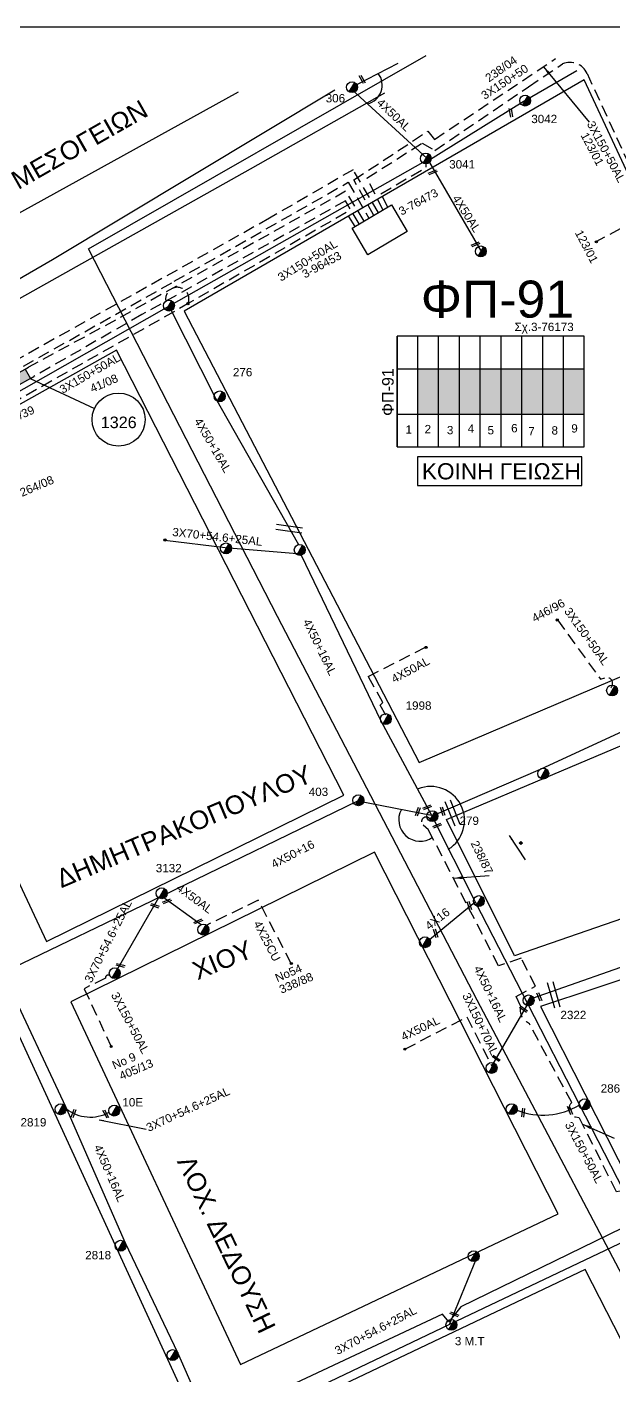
# Model space of a CAD drawing. Header units: millimetres. Extents: x 839 to 3144, y 747 to 1790.
# Drawn here: x 1108.3 to 1235.1, y 1485.8 to 1777.4 of the extents above; entities that cross this region are included whole.
import ezdxf
from ezdxf.enums import TextEntityAlignment as Align

# ---------------------------------------------------------------- set-up
doc = ezdxf.new("R2010")
doc.units = ezdxf.units.MM
doc.linetypes.add('DASHED', pattern=[19.05, 12.7, -6.35])
for name, color, linetype in [('Link Box 4 Διευθύνσεων', 7, 'Continuous'), ('Ασφαλειοκιβώτια Χ.Τ 9 αναχωρήσεων', 7, 'Continuous'), ('Γέφυρες Εναερίου Δικτύου', 7, 'DASHED'), ('Γυμνά εναέρια ΧΤ (3Φ)   4x16AL', 7, 'Continuous'), ('Γυμνά εναέρια ΧΤ (3Φ)   4x50AL', 7, 'Continuous'), ('Γυμνά εναέρια ΧΤ και ΦΟΠ (3Φ)   4x50+16AL', 7, 'Continuous'), ('Επιγραφές - Σχήματα', 7, 'Continuous'), ('Καλώδια ΧΤ   3x150+50AL', 7, 'DASHED'), ('Καλώδια ΧΤ   3x150+70AL', 7, 'DASHED'), ('Καλώδια ΧΤ   3x150AL+50CU', 7, 'DASHED'), ('Καλώδια ΧΤ   4x25CU', 7, 'DASHED'), ('Καλώδια ΧΤ   4x50AL', 7, 'DASHED'), ('Μηχανική τομή', 7, 'Continuous'), ('Στύλος ΦΜ', 7, 'Continuous'), ('Στύλος ΦΜ @ 1', 7, 'Continuous'), ('Συνδέσεις', 7, 'Continuous'), ('Συνεστραμμένα ΧΤ   3x70+54.6+25AL', 7, 'SYN_LINE'), ('Τομή', 7, 'Continuous'), ('Υπόβαθρο ΔΕΗ', 7, 'Continuous')]:
    doc.layers.add(name, color=color, linetype=linetype)
doc.styles.get("Standard").update_dxf_attribs({"font": 'ARIAL.TTF'})
doc.linetypes.add('SYN_LINE', pattern='A,0.5,-0.0001,["/\\/\\/\\/",Standard,S=0.1,R=0,X=0,Y=-0.05],-0.25', length=0.7501)
doc.dimstyles.new('ISO-25', dxfattribs={"dimtxt": 2.5, "dimasz": 2.5, "dimexe": 1.25, "dimexo": 0.625, "dimtad": 1, "dimtxsty": 'Standard', "dimcen": 2.5, "dimadec": 0, "dimazin": 0, "dimtfac": 1, "dimtmove": 0, "dimatfit": 3, "dimfxl": 1, "dimarcsym": 0})

# ---------------------------------------------------------------- blocks, each defined once
blk = doc.blocks.new('ΑΣΦΑΛΕΙΟΚΙΒΩΤΙΟ ΥΠΟΣΤΑΘΜΟΥ 9 ΑΝΑΧΩΡΗΣΕΩΝ')
at = {"layer": 'Ασφαλειοκιβώτια Χ.Τ 9 αναχωρήσεων', "ltscale": 40}
for p, q in [((-23.8, 40.36), (24.02, 40.36)), ((-9.72, 40.36), (-9.72, -40.64)), ((9.94, 40.36), (9.94, -40.64)), ((-23.8, 31.36), (24.02, 31.36)), ((-23.8, 22.36), (24.02, 22.36)), ((-23.8, 13.36), (24.02, 13.36)), ((-23.8, 4.36), (24.02, 4.36)), ((-23.8, -4.64), (24.02, -4.64)), ((-23.8, -13.64), (24.02, -13.64)), ((-23.8, -22.64), (24.02, -22.64)), ((-23.8, -31.64), (24.02, -31.64))]:
    blk.add_line(p, q, dxfattribs=at)
at = {"layer": 'Ασφαλειοκιβώτια Χ.Τ 9 αναχωρήσεων'}
blk.add_lwpolyline([(-23.8, -40.64), (24.02, -40.64), (24.02, 40.36), (-23.8, 40.36)], close=True, dxfattribs=at)
for s, p in [('1', (-18.19, 36.66)), ('2', (-17.99, 28.44)), ('3', (-18.43, 18.79)), ('4', (-17.74, 9.77)), ('5', (-18.47, 1.19)), ('6', (-17.59, -8.98)), ('7', (-18.93, -16.39)), ('8', (-18.55, -26.45)), ('9', (-17.69, -35))]:
    blk.add_text(s, height=3.6, rotation=270, dxfattribs=at).set_placement(p)
at = {"layer": 'Ασφαλειοκιβώτια Χ.Τ 9 αναχωρήσεων', "ltscale": 40}
for tag, height, p in [('ΟΝΟΜΑ', 5, (-0.16, 44.31)), ('ΚΕΙΜΕΝΟ 1', 2, (17.06, 35.59)), ('ΚΕΙΜΕΝΟ 2', 2, (17.06, 26.88)), ('ΚΕΙΜΕΝΟ 3', 2, (17.06, 17.69)), ('ΚΕΙΜΕΝΟ 4', 2, (17.06, 8.71)), ('ΚΕΙΜΕΝΟ 5', 2, (17.06, -0.13)), ('ΚΕΙΜΕΝΟ 6', 2, (17.06, -9.05)), ('ΚΕΙΜΕΝΟ 7', 2, (17.06, -18.13)), ('ΚΕΙΜΕΝΟ 8', 2, (17.06, -26.85)), ('ΚΕΙΜΕΝΟ 9', 2, (17.06, -35.99)), ('ΣΧ', 2, (-0.1, -42.64))]:
    blk.add_attdef(tag, text='', height=height, dxfattribs=at).set_placement(p, align=Align.MIDDLE_CENTER)
blk = doc.blocks.new('ΥΠΑΡΧΩΝ ΤΣΙΜΕΝΤΕΝΙΟΣ ΣΤΥΛΟΣ')
at = {"layer": 'Στύλος ΦΜ'}
blk.add_hatch(color=7, dxfattribs=at).paths.add_polyline_path([(-1.29, -2.28, 0.574793), (2.62, 0, 0.268822), (1.3, 2.27)])
at = {"layer": 'Στύλος ΦΜ', "color": 7}
blk.add_line((-1.29, -2.28), (1.3, 2.27), dxfattribs=at)
blk.add_circle((0, 0), 2.62, dxfattribs=at)
at = {"layer": 'Στύλος ΦΜ', "flags": 4}
for tag, p in [('ΤΥΠΟΣ', (-4.91, 3.03)), ('ΑΡΙΘΜΟΣ', (-4.68, 8.05))]:
    blk.add_attdef(tag, p, '', height=4, dxfattribs=at)
blk = doc.blocks.new('ΤΟΜΗ')
at = {"layer": 'Τομή', "ltscale": 40}
for p, q in [((-5.68, 0), (5.68, 0)), ((5.68, -2.33), (-5.68, -2.33))]:
    blk.add_line(p, q, dxfattribs=at)
blk = doc.blocks.new('LINK BOX 4 ΑΝΑΧΩΡΗΣΕΩΝ')
at = {"layer": 'Link Box 4 Διευθύνσεων', "ltscale": 40}
blk.add_hatch(color=256, dxfattribs=at).paths.add_polyline_path([(-3.54, 0), (-3.54, -4.67), (3.54, -4.67), (3.54, 0)])
for p, q in [((-3.54, 0), (-5.33, 0)), ((5.33, 0), (3.54, 0)), ((-3.54, -4.67), (-5.33, -4.67)), ((5.33, -4.67), (3.54, -4.67))]:
    blk.add_line(p, q, dxfattribs=at)
blk.add_lwpolyline([(-3.54, -4.67), (-3.54, 0), (3.54, 0), (3.54, -4.67)], close=True, dxfattribs=at)
blk = doc.blocks.new('_ΣΥΝΔΕΣΗ')
at = {"layer": 'Συνδέσεις', "linetype": 'SYN_LINE', "ltscale": 40}
blk.add_hatch(color=256, dxfattribs=at).paths.add_polyline_path([(0.5, -0.01, 1), (-0.5, -0.01, 1)])
at = {"layer": 'Συνδέσεις'}
blk.add_circle((0, -0.01), 0.5, dxfattribs=at)
blk = doc.blocks.new('ΜΗΧΑΝΙΚΗ ΤΟΜΗ')
at = {"layer": 'Μηχανική τομή', "ltscale": 40}
for p, q in [((-1.89, 0.78), (1.89, 0.78)), ((1.89, 0), (-1.89, 0))]:
    blk.add_line(p, q, dxfattribs=at)
blk = doc.blocks.new('A$C3F94617C')
at = {"layer": 'Μηχανική τομή', "xscale": 0.5, "yscale": 0.5, "zscale": 0.5}
blk.add_blockref('ΜΗΧΑΝΙΚΗ ΤΟΜΗ', (0.95, 0), dxfattribs=at)
blk = doc.blocks.new('TSONTA XT1')
at = {"ltscale": 40}
h = blk.add_hatch(color=256, dxfattribs=at)
h.dxf.hatch_style = 1
h.paths.add_polyline_path([(595.96, 2487.66), (597.07, 2488.77), (595.96, 2489.87), (594.85, 2488.77)])
blk.add_lwpolyline([(594.85, 2488.77), (595.96, 2489.87), (597.07, 2488.77), (595.96, 2487.66)], close=True, dxfattribs=at)

msp = doc.modelspace()

# ---------------------------------------------------------------- hatches: boundary and pattern name
at = {"layer": 'Ασφαλειοκιβώτια Χ.Τ 9 αναχωρήσεων', "ltscale": 0.2}
for color, points in [(173, [(1192.85, 1703.48), (1192.85, 1693.65), (1197.35, 1693.65), (1197.35, 1703.48)]), (1, [(1197.35, 1703.48), (1197.35, 1693.65), (1201.85, 1693.65), (1201.85, 1703.48)]), (30, [(1201.85, 1703.48), (1201.85, 1693.65), (1206.35, 1693.65), (1206.35, 1703.48)]), (5, [(1206.35, 1703.48), (1206.35, 1693.65), (1210.85, 1693.65), (1210.85, 1703.48)]), (133, [(1210.85, 1703.48), (1210.85, 1693.65), (1215.35, 1693.65), (1215.35, 1703.48)]), (85, [(1215.35, 1703.48), (1215.35, 1693.65), (1219.85, 1693.65), (1219.85, 1703.48)]), (6, [(1219.85, 1703.48), (1219.85, 1693.65), (1224.35, 1693.65), (1224.35, 1703.48)]), (27, [(1224.35, 1703.48), (1224.35, 1693.65), (1228.85, 1693.65), (1228.85, 1703.48)])]:
    msp.add_hatch(color=color, dxfattribs=at).paths.add_polyline_path(points)

# ---------------------------------------------------------------- linework, layer by layer
at = {"layer": 'Γέφυρες Εναερίου Δικτύου', "color": 85, "linetype": 'Continuous', "lineweight": 30, "ltscale": 0.2}
msp.add_lwpolyline([(1240.38, 747.83), (1256.99, 855.52), (1256.74, 911.68), (1241.63, 956.13), (1240.93, 1098.03), (1254.34, 1113.25), (1209.24, 1207.12), (1279, 1229.07), (1364.43, 1258.51), (1320.1, 1346.57), (1279.82, 1424.1), (1247.52, 1487.49), (1205.71, 1566.9), (1162.53, 1649.92), (1121.62, 1729.43), (1194.67, 1771.2)], dxfattribs=at)
at = {"layer": 'Γέφυρες Εναερίου Δικτύου', "color": 173, "linetype": 'Continuous', "ltscale": 0.2}
msp.add_lwpolyline([(1179.64, 1764.94), (1188.61, 1769.54)], dxfattribs=at)
at = {"layer": 'Γέφυρες Εναερίου Δικτύου', "color": 30, "linetype": 'Continuous', "ltscale": 0.2}
msp.add_lwpolyline([(1208.83, 1552.65), (1216.65, 1566.06)], dxfattribs=at)
at = {"layer": 'Γέφυρες Εναερίου Δικτύου', "color": 1, "linetype": 'Continuous', "ltscale": 0.2}
msp.add_lwpolyline([(1199.7, 1496.73), (1205.57, 1511.04)], dxfattribs=at)
at = {"layer": 'Γέφυρες Εναερίου Δικτύου', "color": 30, "linetype": 'SYN_LINE', "ltscale": 15}
msp.add_arc((1219.88, 1557.47), 15.43, 248.751, 300.6468, dxfattribs=at)
at = {"layer": 'Γυμνά εναέρια ΧΤ (3Φ)   4x16AL', "color": 30, "linetype": 'Continuous', "ltscale": 0.2}
msp.add_lwpolyline([(1195.39, 1580), (1205.28, 1588.2)], dxfattribs=at)
at = {"layer": 'Γυμνά εναέρια ΧΤ (3Φ)   4x50AL', "color": 173, "ltscale": 0.2}
msp.add_lwpolyline([(1178.62, 1763.82), (1194.88, 1748.93), (1206.69, 1728.6)], dxfattribs=at)
at = {"layer": 'Γυμνά εναέρια ΧΤ και ΦΟΠ (3Φ)   4x50+16AL', "color": 6, "ltscale": 0.2}
for points in [[(1139.36, 1716.34), (1149.14, 1697.1), (1167.05, 1665.43)], [(1217.64, 1567.36), (1243.54, 1576.39), (1274.78, 1586.85), (1318.42, 1601.58), (1353.05, 1613.21), (1381.64, 1622.74)]]:
    msp.add_lwpolyline(points, dxfattribs=at)
at = {"layer": 'Γυμνά εναέρια ΧΤ και ΦΟΠ (3Φ)   4x50+16AL', "color": 85, "ltscale": 0.2}
msp.add_lwpolyline([(1196.34, 1606.9), (1219.35, 1616.86), (1245.74, 1629.07), (1286.78, 1646.24), (1328.76, 1663.61), (1355.58, 1674.46)], dxfattribs=at)
at = {"layer": 'Γυμνά εναέρια ΧΤ και ΦΟΠ (3Φ)   4x50+16AL', "color": 30, "ltscale": 0.2}
msp.add_lwpolyline([(1167.62, 1663.14), (1184.83, 1627.3), (1195.79, 1606.94), (1205.28, 1588.2), (1216.65, 1566.06), (1227.69, 1544.59), (1241.42, 1517.73)], dxfattribs=at)
at = {"layer": 'Γυμνά εναέρια ΧΤ και ΦΟΠ (3Φ)   4x50+16AL', "color": 27, "ltscale": 0.2}
msp.add_lwpolyline([(1103.31, 1572.99), (1137.43, 1589.38), (1179.85, 1610.02), (1195.79, 1606.94)], dxfattribs=at)
at = {"layer": 'Γυμνά εναέρια ΧΤ και ΦΟΠ (3Φ)   4x50+16AL', "color": 2, "linetype": 'Continuous', "ltscale": 0.2}
msp.add_lwpolyline([(1103.79, 1571.44), (1116.64, 1543.89), (1129.6, 1514.39), (1140.89, 1490.67), (1148.51, 1473.3)], dxfattribs=at)
at = {"layer": 'Επιγραφές - Σχήματα', "ltscale": 0.2}
msp.add_line((1109.06, 1701.35), (1122.95, 1694.88), dxfattribs=at)
at = {"layer": 'Επιγραφές - Σχήματα'}
msp.add_lwpolyline([(875.79, 1777.39), (2904.25, 1777.39), (2904.25, 763.69), (875.79, 763.69)], close=True, dxfattribs=at)
at = {"layer": 'Επιγραφές - Σχήματα', "ltscale": 0.2}
msp.add_lwpolyline([(1178.62, 1733.86), (1187.16, 1738.89), (1190.55, 1733.12), (1182.01, 1728.1)], close=True, dxfattribs=at)
at = {"layer": 'Επιγραφές - Σχήματα', "color": 190}
msp.add_lwpolyline([(1192.78, 1678.21), (1228.29, 1678.21), (1228.29, 1684.39), (1192.78, 1684.39)], close=True, dxfattribs=at)
at = {"layer": 'Επιγραφές - Σχήματα', "ltscale": 0.2}
msp.add_circle((1128.16, 1692.46), 5.74, dxfattribs=at)
for centre, radius, start, end in [((1180.93, 1764.82), 4.21, 284.3993, 36.7464), ((1195.63, 1605.81), 7.32, 301.4014, 111.6273), ((1193.36, 1605.92), 4.64, 151.4429, 305.2065)]:
    msp.add_arc(centre, radius, start, end, dxfattribs=at)
at = {"layer": 'Καλώδια ΧΤ   3x150+50AL', "color": 27, "ltscale": 0.2}
msp.add_lwpolyline([(1183.34, 1736.64), (1179.02, 1744.29), (1194.99, 1754.86), (1196.46, 1753.06), (1222.63, 1770.54)], dxfattribs=at)
at = {"layer": 'Καλώδια ΧΤ   3x150+50AL', "color": 1, "ltscale": 0.2}
msp.add_lwpolyline([(1185.32, 1737.81), (1181.83, 1744.72), (1193.76, 1752.24), (1196.52, 1750.69), (1216.77, 1764.45), (1224.15, 1769.39, -0.410949), (1229.44, 1767.33), (1243.3, 1737.29), (1231.35, 1730.89)], format="xyb", dxfattribs=at)
at = {"layer": 'Καλώδια ΧΤ   3x150+50AL', "color": 173, "linetype": 'Continuous', "ltscale": 0.2}
msp.add_lwpolyline([(1194.67, 1748.22), (1215.62, 1761.28), (1227.21, 1767.95)], dxfattribs=at)
at = {"layer": 'Καλώδια ΧΤ   3x150+50AL', "color": 133, "ltscale": 0.2}
msp.add_lwpolyline([(1184.33, 1737.22), (1178.85, 1746.52), (1160.75, 1736), (1101.17, 1702.58), (1058.88, 1679.3), (1070.19, 1656.46), (1072.39, 1657.46), (1081.62, 1638.56), (1097.04, 1646.86)], dxfattribs=at)
at = {"layer": 'Καλώδια ΧΤ   3x150+50AL', "color": 6, "linetype": 'Continuous', "ltscale": 0.2}
msp.add_lwpolyline([(1065.95, 1676.43), (1098.82, 1694.13), (1139.04, 1717.03), (1194.48, 1748.42)], dxfattribs=at)
at = {"layer": 'Καλώδια ΧΤ   3x150+50AL', "color": 173, "ltscale": 0.2}
msp.add_lwpolyline([(1186.35, 1738.41), (1184.86, 1741.31), (1194.67, 1747.03), (1194.67, 1748.22)], dxfattribs=at)
at = {"layer": 'Καλώδια ΧΤ   3x150+50AL', "color": 30, "ltscale": 0.2}
msp.add_lwpolyline([(1085.36, 1629.85), (1082.24, 1637.45), (1080.07, 1637.3), (1071.3, 1656.94), (1071.3, 1656.94), (1065.86, 1667.56), (1065.86, 1667.56), (1060.33, 1679.18), (1090.96, 1694.65), (1140.2, 1722.39), (1177.81, 1743.8), (1182.27, 1736.01)], dxfattribs=at)
at = {"layer": 'Καλώδια ΧΤ   3x150+50AL', "color": 5, "ltscale": 0.2}
msp.add_lwpolyline([(1181.27, 1735.42), (1177.24, 1741.85), (1127.45, 1713.95), (1108.69, 1703.82)], dxfattribs=at)
at = {"layer": 'Καλώδια ΧΤ   3x150+50AL', "color": 85, "ltscale": 0.2}
msp.add_lwpolyline([(1180.2, 1734.8), (1177.2, 1739.77), (1133.18, 1715.17), (1109.84, 1701.79)], dxfattribs=at)
at = {"layer": 'Καλώδια ΧΤ   3x150+50AL', "color": 6, "ltscale": 0.2}
msp.add_lwpolyline([(1179.29, 1734.26), (1177.33, 1737.25), (1143.54, 1717.76), (1101.86, 1694.12), (1101.05, 1693.1, -0.403869), (1097.76, 1692.67), (1068.68, 1676.89), (1073.59, 1663.97), (1071.05, 1661.6), (1071.11, 1660.2)], format="xyb", dxfattribs=at)
at = {"layer": 'Καλώδια ΧΤ   3x150+50AL', "color": 85, "ltscale": 0.2}
msp.add_lwpolyline([(1223.04, 1649.14), (1232.35, 1636.35), (1233.27, 1636.64, -0.795891), (1234.56, 1634.47, 0.718161)], format="xyb", dxfattribs=at)
at = {"layer": 'Καλώδια ΧΤ   3x150+50AL', "color": 27, "ltscale": 0.2}
msp.add_lwpolyline([(1246.02, 1519.12), (1244.14, 1526.5), (1235.81, 1525.47), (1227.77, 1541.47), (1226.97, 1541.61, -0.633621), (1226.13, 1544.74), (1216.97, 1561.79), (1216.36, 1562.2, -0.31821), (1215.08, 1565.67), (1214.14, 1567.7), (1218.26, 1569.91), (1215.18, 1575.97), (1210.31, 1574.31), (1195.15, 1603.72), (1193.98, 1604.77, -1.08763), (1195.44, 1606.14)], format="xyb", dxfattribs=at)
at = {"layer": 'Καλώδια ΧΤ   3x150+50AL', "color": 6, "ltscale": 0.2}
msp.add_arc((1140.84, 1718.56), 2.52, 336.0683, 190.4677, dxfattribs=at)
at = {"layer": 'Καλώδια ΧΤ   3x150AL+50CU', "color": 27, "ltscale": 0.2}
msp.add_lwpolyline([(1126.29, 1572.17, 0.70308), (1125.31, 1571.67), (1120.69, 1569.39), (1126.48, 1557)], format="xyb", dxfattribs=at)
at = {"layer": 'Καλώδια ΧΤ   4x25CU', "color": 27, "ltscale": 0.2}
msp.add_lwpolyline([(1165.5, 1574.83), (1158.34, 1588.52), (1147.09, 1583.06)], dxfattribs=at)
at = {"layer": 'Καλώδια ΧΤ   4x50AL', "color": 30, "ltscale": 0.2}
for points in [[(1185.96, 1628.54), (1184.72, 1630.68), (1185.29, 1631.28), (1182.1, 1636.91), (1194.53, 1643.24)], [(1190.06, 1556.32), (1203.47, 1563.28), (1208.83, 1552.65)]]:
    msp.add_lwpolyline(points, dxfattribs=at)
at = {"layer": 'Καλώδια ΧΤ   4x50AL', "color": 27, "linetype": 'Continuous', "ltscale": 0.2}
msp.add_lwpolyline([(1145.98, 1583.23), (1137.43, 1589.38)], dxfattribs=at)
at = {"layer": 'Συνεστραμμένα ΧΤ   3x70+54.6+25AL', "color": 30, "ltscale": 15}
msp.add_lwpolyline([(1138.18, 1666.42), (1151.17, 1664.79)], dxfattribs=at)
at = {"layer": 'Συνεστραμμένα ΧΤ   3x70+54.6+25AL', "color": 30, "ltscale": 20}
msp.add_lwpolyline([(1151.17, 1664.79), (1166.78, 1663.48)], dxfattribs=at)
at = {"layer": 'Συνεστραμμένα ΧΤ   3x70+54.6+25AL', "color": 27, "ltscale": 10}
msp.add_lwpolyline([(1136.79, 1589.07), (1127.53, 1573.03)], dxfattribs=at)
at = {"layer": 'Συνεστραμμένα ΧΤ   3x70+54.6+25AL', "color": 2, "ltscale": 20}
msp.add_lwpolyline([(1240.63, 1516.81), (1237.01, 1517.62), (1202.18, 1500.56), (1199.57, 1497.34), (1198.2, 1498.99), (1149.79, 1476.26), (1149.48, 1472.72)], dxfattribs=at)
at = {"layer": 'Συνεστραμμένα ΧΤ   3x70+54.6+25AL', "color": 1, "ltscale": 20}
msp.add_lwpolyline([(1240.67, 1516.26), (1199.7, 1496.73), (1149.48, 1472.72)], dxfattribs=at)
at = {"layer": 'Συνεστραμμένα ΧΤ   3x70+54.6+25AL', "color": 2, "linetype": 'SYN_LINE', "ltscale": 8}
msp.add_arc((1122.04, 1550.05), 8.44, 231.484, 298.8229, dxfattribs=at)
at = {"layer": 'Υπόβαθρο ΔΕΗ'}
for points in [[(1193.12, 1618.32), (1280.14, 1655.39), (1252.76, 1714.72), (1228.78, 1765.96), (1142.36, 1715.92), (1182.54, 1638.7)], [(1176.88, 1611.27), (1127.69, 1707.51), (1068.25, 1674.15), (1112.54, 1579.59)], [(1307.4, 1608.85), (1213.76, 1576.5), (1199.08, 1605.98), (1273.62, 1637.54)], [(1183.5, 1598.89), (1117.82, 1566.58), (1154.53, 1488.1), (1223.18, 1520.69)], [(1238.58, 1527.74), (1278.75, 1536.88), (1266.34, 1581.13), (1219.34, 1565.56)], [(1105.87, 1560.86), (1141.94, 1482.21), (1090.45, 1457.72), (1052.74, 1535.12)], [(1229.71, 1326.3), (1307.21, 1356.63), (1264.81, 1438.79), (1229.01, 1508.68), (1160.41, 1476.01), (1211.22, 1366.23)]]:
    msp.add_lwpolyline(points, close=True, dxfattribs=at)
for points in [[(890.56, 1683.98), (909.38, 1635.58), (1002.44, 1678.75), (1060.3, 1711.63), (1154.08, 1763.33)], [(1185.68, 1763.07), (1156.63, 1746.64), (1102.48, 1716.26), (1065.67, 1695.57)]]:
    msp.add_lwpolyline(points, dxfattribs=at)
msp.add_lwpolyline([(1065.67, 1695.57, -0.850899), (1064.03, 1698.86), (1095.28, 1716.33), (1113.87, 1727.1), (1174.9, 1763.82)], format="xyb", dxfattribs=at)

# ---------------------------------------------------------------- block references
at = {"layer": 'Link Box 4 Διευθύνσεων', "xscale": 0.500000000000208, "yscale": 0.500000000000208, "zscale": 0.500000000000208, "rotation": 209.5624501430807}
msp.add_blockref('LINK BOX 4 ΑΝΑΧΩΡΗΣΕΩΝ', (1107.53, 1700.48), dxfattribs=at)
at = {"layer": 'Ασφαλειοκιβώτια Χ.Τ 9 αναχωρήσεων', "xscale": 0.5, "yscale": 0.5, "zscale": 0.5, "rotation": 90}
msp.add_blockref('ΑΣΦΑΛΕΙΟΚΙΒΩΤΙΟ ΥΠΟΣΤΑΘΜΟΥ 9 ΑΝΑΧΩΡΗΣΕΩΝ', (1208.53, 1698.51), dxfattribs=at).add_auto_attribs({'ΟΝΟΜΑ': 'ΦΠ-91'})
at = {"layer": 'Επιγραφές - Σχήματα', "ltscale": 0.2}
for p, rotation in [((1212.63, 1759.73), 279.2501725426005), ((1196.86, 1746.51), 202.7048486407144), ((1206.12, 1730.94), 202.7048486407144), ((1192.69, 1606.72), 69.81982432614072), ((1195.69, 1609.18), 202.7048486407144), ((1198.69, 1606.9), 108.4666253574727), ((1197.85, 1605.17), 202.7048486407144), ((1136.96, 1587.2), 160.2088056496291), ((1139.41, 1588.85), 202.7048486407144), ((1204.49, 1586.5), 108.4666253574728), ((1146.19, 1584.47), 202.7048486407144), ((1197.19, 1580.5), 108.4666253574728), ((1129.56, 1574.37), 164.9719417096102), ((1219.68, 1566.83), 112.2021421271191), ((1216.6, 1564.59), 145.8582391448171), ((1210.68, 1553.96), 145.8582391448171), ((1118.25, 1541.45), 69.01484733392458), ((1126, 1541.54), 117.9019058334461), ((1215.71, 1541.61), 83.91263788224809), ((1226.27, 1542.27), 112.202142127119), ((1199.78, 1499.12), 339.1252061538451)]:
    msp.add_blockref('A$C3F94617C', p, dxfattribs=dict(at, rotation=rotation))
at = {"layer": 'Μηχανική τομή', "xscale": 0.4999999999999226, "yscale": 0.4999999999999226, "zscale": 0.4999999999999226, "rotation": 299.2432573970256}
msp.add_blockref('ΜΗΧΑΝΙΚΗ ΤΟΜΗ', (1180.65, 1765.97), dxfattribs=at)
at = {"layer": 'Στύλος ΦΜ @ 1', "ltscale": 40}
ref = msp.add_blockref('ΥΠΑΡΧΩΝ ΤΣΙΜΕΝΤΕΝΙΟΣ ΣΤΥΛΟΣ', (1178.62, 1764.36), dxfattribs=dict(at, xscale=0.4499999999998181, yscale=0.4499999999998181, zscale=0.4499999999998181))
ref.add_attrib('ΤΥΠΟΣ', '306', (1172.93, 1761.08), dxfattribs={"layer": 'Στύλος ΦΜ', "height": 1.8, "flags": 4})
ref = msp.add_blockref('ΥΠΑΡΧΩΝ ΤΣΙΜΕΝΤΕΝΙΟΣ ΣΤΥΛΟΣ', (1216.05, 1761.47), dxfattribs=dict(at, xscale=0.4499999999998181, yscale=0.4499999999998181, zscale=0.4499999999998181))
ref.add_attrib('ΤΥΠΟΣ', '3042', (1217.38, 1756.59), dxfattribs={"layer": 'Στύλος ΦΜ', "height": 1.8, "flags": 4})
ref = msp.add_blockref('ΥΠΑΡΧΩΝ ΤΣΙΜΕΝΤΕΝΙΟΣ ΣΤΥΛΟΣ', (1194.59, 1748.94), dxfattribs=dict(at, xscale=0.4499999999998181, yscale=0.4499999999998181, zscale=0.4499999999998181))
ref.add_attrib('ΤΥΠΟΣ', '3041', (1199.63, 1746.78), dxfattribs={"layer": 'Στύλος ΦΜ', "height": 1.8, "flags": 4})
at = {"layer": 'Στύλος ΦΜ @ 1', "ltscale": 40, "xscale": 0.4499999999998181, "yscale": 0.4499999999998181, "zscale": 0.4499999999998181}
for p in [(1206.48, 1728.84), (1139.03, 1717.13), (1151.38, 1664.61), (1167.32, 1664.28), (1234.85, 1633.88), (1219.97, 1615.9), (1206.05, 1588.33), (1146.47, 1582.16), (1194.4, 1579.42), (1127.32, 1572.74), (1208.8, 1552.24), (1213.14, 1543.34), (1204.92, 1511.53), (1139.84, 1490.15)]:
    msp.add_blockref('ΥΠΑΡΧΩΝ ΤΣΙΜΕΝΤΕΝΙΟΣ ΣΤΥΛΟΣ', p, dxfattribs=at)
at = {"layer": 'Στύλος ΦΜ @ 1', "ltscale": 40}
ref = msp.add_blockref('ΥΠΑΡΧΩΝ ΤΣΙΜΕΝΤΕΝΙΟΣ ΣΤΥΛΟΣ', (1150.01, 1697.49), dxfattribs=dict(at, xscale=0.4499999999998181, yscale=0.4499999999998181, zscale=0.4499999999998181))
ref.add_attrib('ΤΥΠΟΣ', '276', (1152.87, 1701.83), dxfattribs={"layer": 'Στύλος ΦΜ', "height": 1.8, "flags": 4})
ref = msp.add_blockref('ΥΠΑΡΧΩΝ ΤΣΙΜΕΝΤΕΝΙΟΣ ΣΤΥΛΟΣ', (1185.93, 1627.71), dxfattribs=dict(at, xscale=0.4499999999998181, yscale=0.4499999999998181, zscale=0.4499999999998181))
ref.add_attrib('ΤΥΠΟΣ', '1998', (1190.21, 1629.72), dxfattribs={"layer": 'Στύλος ΦΜ', "height": 1.8, "flags": 4})
ref = msp.add_blockref('ΥΠΑΡΧΩΝ ΤΣΙΜΕΝΤΕΝΙΟΣ ΣΤΥΛΟΣ', (1179.99, 1610.13), dxfattribs=dict(at, xscale=0.4499999999998181, yscale=0.4499999999998181, zscale=0.4499999999998181))
ref.add_attrib('ΤΥΠΟΣ', '403', (1169.27, 1611.07), dxfattribs={"layer": 'Στύλος ΦΜ', "height": 1.8, "flags": 4})
ref = msp.add_blockref('ΥΠΑΡΧΩΝ ΤΣΙΜΕΝΤΕΝΙΟΣ ΣΤΥΛΟΣ', (1195.99, 1606.7), dxfattribs=dict(at, xscale=0.4499999999998181, yscale=0.4499999999998181, zscale=0.4499999999998181))
ref.add_attrib('ΤΥΠΟΣ', '279', (1201.86, 1604.81), dxfattribs={"layer": 'Στύλος ΦΜ', "height": 1.8, "flags": 4})
ref = msp.add_blockref('ΥΠΑΡΧΩΝ ΤΣΙΜΕΝΤΕΝΙΟΣ ΣΤΥΛΟΣ', (1137.47, 1590.03), dxfattribs=dict(at, xscale=0.4499999999998181, yscale=0.4499999999998181, zscale=0.4499999999998181))
ref.add_attrib('ΤΥΠΟΣ', '3132', (1136.2, 1594.56), dxfattribs={"layer": 'Στύλος ΦΜ', "height": 1.8, "flags": 4})
ref = msp.add_blockref('ΥΠΑΡΧΩΝ ΤΣΙΜΕΝΤΕΝΙΟΣ ΣΤΥΛΟΣ', (1216.8, 1566.86), dxfattribs=dict(at, xscale=0.4499999999998181, yscale=0.4499999999998181, zscale=0.4499999999998181))
ref.add_attrib('ΤΥΠΟΣ', '2322', (1223.69, 1562.81), dxfattribs={"layer": 'Στύλος ΦΜ', "height": 1.8, "flags": 4})
ref = msp.add_blockref('ΥΠΑΡΧΩΝ ΤΣΙΜΕΝΤΕΝΙΟΣ ΣΤΥΛΟΣ', (1228.91, 1544.38), dxfattribs=dict(at, xscale=0.4499999999998181, yscale=0.4499999999998181, zscale=0.4499999999998181))
ref.add_attrib('ΤΥΠΟΣ', '2862', (1232.39, 1546.91), dxfattribs={"layer": 'Στύλος ΦΜ', "height": 1.8, "flags": 4})
ref = msp.add_blockref('ΥΠΑΡΧΩΝ ΤΣΙΜΕΝΤΕΝΙΟΣ ΣΤΥΛΟΣ', (1127.22, 1543.03), dxfattribs=dict(at, xscale=0.4499999999998181, yscale=0.4499999999998181, zscale=0.4499999999998181))
ref.add_attrib('ΤΥΠΟΣ', '10Ε', (1128.97, 1543.92), dxfattribs={"layer": 'Στύλος ΦΜ', "height": 1.8, "flags": 4})
ref = msp.add_blockref('ΥΠΑΡΧΩΝ ΤΣΙΜΕΝΤΕΝΙΟΣ ΣΤΥΛΟΣ', (1115.61, 1543.3), dxfattribs=dict(at, xscale=0.4499999999998181, yscale=0.4499999999998181, zscale=0.4499999999998181))
ref.add_attrib('ΤΥΠΟΣ', '2819', (1106.95, 1539.59), dxfattribs={"layer": 'Στύλος ΦΜ', "height": 1.8, "flags": 4})
ref = msp.add_blockref('ΥΠΑΡΧΩΝ ΤΣΙΜΕΝΤΕΝΙΟΣ ΣΤΥΛΟΣ', (1128.58, 1513.8), dxfattribs=dict(at, xscale=0.4499999999998181, yscale=0.4499999999998181, zscale=0.4499999999998181))
ref.add_attrib('ΤΥΠΟΣ', '2818', (1120.94, 1510.86), dxfattribs={"layer": 'Στύλος ΦΜ', "height": 1.8, "flags": 4})
ref = msp.add_blockref('ΥΠΑΡΧΩΝ ΤΣΙΜΕΝΤΕΝΙΟΣ ΣΤΥΛΟΣ', (1200.11, 1496.68), dxfattribs=dict(at, xscale=0.4499999999998181, yscale=0.4499999999998181, zscale=0.4499999999998181))
ref.add_attrib('ΤΥΠΟΣ', '3 M.T', (1200.86, 1492.27), dxfattribs={"layer": 'Στύλος ΦΜ', "height": 1.8, "flags": 4})
at = {"layer": 'Συνδέσεις'}
for name, p, xscale, yscale, zscale in [('_ΣΥΝΔΕΣΗ', (1231.45, 1730.92), 0.4500000000000455, 0.4500000000000455, 0.4500000000000455), ('_ΣΥΝΔΕΣΗ', (1143.15, 1717.54), 0.4500000000000455, 0.4500000000000455, 0.4500000000000455), ('_ΣΥΝΔΕΣΗ', (1138.18, 1666.43), 0.4500000000000455, 0.4500000000000455, 0.4500000000000455), ('_ΣΥΝΔΕΣΗ', (1223, 1649.14), 0.4500000000000455, 0.4500000000000455, 0.4500000000000455), ('_ΣΥΝΔΕΣΗ', (1194.62, 1643.21), 0.4500000000000455, 0.4500000000000455, 0.4500000000000455), ('TSONTA XT1', (1031.87, 835.54), 0.3075184835441075, 0.3075184835441075, 0.3075184835441075), ('_ΣΥΝΔΕΣΗ', (1165.5, 1574.83), 0.4500000000000455, 0.4500000000000455, 0.4500000000000455), ('_ΣΥΝΔΕΣΗ', (1126.54, 1556.88), 0.4500000000000455, 0.4500000000000455, 0.4500000000000455), ('_ΣΥΝΔΕΣΗ', (1190.06, 1556.32), 0.4500000000000455, 0.4500000000000455, 0.4500000000000455)]:
    msp.add_blockref(name, p, dxfattribs=dict(at, xscale=xscale, yscale=yscale, zscale=zscale))
at = {"layer": 'Τομή'}
for p, xscale, yscale, zscale, rotation in [((1165.12, 1669.44), 0.5000000000000325, 0.5000000000000325, 0.5000000000000325, 351.6149737387709), ((1200.89, 1607.58), 0.5000000000001801, 0.5000000000001801, 0.5000000000001801, 292.2680457740703), ((1222.8, 1568.22), 0.5000000000000948, 0.5000000000000948, 0.5000000000000948, 285.9598103171445)]:
    msp.add_blockref('ΤΟΜΗ', p, dxfattribs=dict(at, xscale=xscale, yscale=yscale, zscale=zscale, rotation=rotation))

# ---------------------------------------------------------------- texts
at = {"layer": 'Γυμνά εναέρια ΧΤ (3Φ)   4x16AL', "ltscale": 0.2, "insert": (1194.22, 1583.4), "char_height": 1.8, "width": 9.756, "attachment_point": 1, "rotation": 37.9425}
msp.add_mtext('4Χ16', dxfattribs=at)
at = {"layer": 'Γυμνά εναέρια ΧΤ (3Φ)   4x50AL', "linetype": 'SYN_LINE', "ltscale": 20}
for rotation, p in [(316.4244, (1187.68, 1758.37)), (302.5988, (1203.4, 1737.02))]:
    msp.add_text('4X50AL', height=1.8, rotation=rotation, dxfattribs=at).set_placement(p, align=Align.MIDDLE)
at = {"layer": 'Γυμνά εναέρια ΧΤ και ΦΟΠ (3Φ)   4x50+16AL', "linetype": 'SYN_LINE', "ltscale": 20}
for s, rotation, p in [('4X50+16AL', 300.2153, (1148.53, 1686.91)), ('4X50+16AL', 296.0968, (1171.66, 1643.25)), ('4X50+16', 27.3755, (1165.81, 1598.49)), ('4X50+16AL', 295.6623, (1208.56, 1568.26)), ('4X50+16AL', 293.5523, (1126.23, 1529.47))]:
    msp.add_text(s, height=1.8, rotation=rotation, dxfattribs=at).set_placement(p, align=Align.MIDDLE)
at = {"layer": 'Επιγραφές - Σχήματα', "ltscale": 0.2, "attachment_point": 1}
for s, insert, char_height, width, rotation in [('238/04', (1207.19, 1766.85), 1.8, 9.756, 34.8463), ('ΜΕΣΟΓΕΙΩΝ', (1104.47, 1745.57), 4, 19.6719, 29.7197), ('123/01', (1229.58, 1754.81), 1.8, 9.756, 297.7207), ('3-76473', (1188.48, 1738.14), 1.8, 9.756, 28.458), ('123/01', (1228.35, 1733.73), 1.8, 9.756, 297.7207), ('3-96453', (1167.57, 1724.56), 1.8, 9.756, 28.458), ('41/08', (1121.75, 1699.92), 1.8, 9.756, 23.2456), ('30/39', (1103.68, 1693.07), 1.8, 9.756, 23.2456), ('264/08', (1106.58, 1677.4), 1.8, 9.756, 23.2456), ('446/96', (1217.24, 1650.14), 1.8, 9.756, 28.458), ('ΔΗΜΗΤΡΑΚΟΠΟΥΛΟΥ', (1114.21, 1594.78), 4, 63.0899, 22.9743), ('238/87', (1205.85, 1601.63), 1.8, 9.756, 295.8423), ('ΧΙΟΥ', (1143.67, 1574.89), 4, 19.6719, 22.5981), ('Νο54', (1161.76, 1572.42), 1.8, 9.756, 23.2456), ('338/88', (1162.66, 1569.93), 1.8, 9.756, 23.2456), ('Νο 9', (1126.53, 1553.56), 1.8, 9.756, 23.2456), ('405/13', (1128.05, 1551.24), 1.8, 9.756, 23.2456), ('ΛΟΧ. ΔΕΔΟΥΣΗ', (1144.31, 1533.76), 4, 74.3887, 295.5499)]:
    msp.add_mtext(s, dxfattribs=dict(at, insert=insert, char_height=char_height, width=width, rotation=rotation))
for s, insert, char_height, width in [('ΦΠ-91', (1193.49, 1722.53), 8, 39.9345), ('Σχ.3-76173', (1213.75, 1713.42), 1.8, 21.6489), ('1326', (1124.29, 1693.12), 2.5, 6.4619)]:
    msp.add_mtext(s, dxfattribs=dict(at, insert=insert, char_height=char_height, width=width))
at = {"layer": 'Επιγραφές - Σχήματα', "color": 190, "insert": (1193.73, 1683.04), "char_height": 3.5, "width": 35.1311, "attachment_point": 1}
msp.add_mtext('KOINH ΓΕΙΩΣΗ', dxfattribs=at)
at = {"layer": 'Καλώδια ΧΤ   3x150+50AL', "linetype": 'SYN_LINE', "ltscale": 20}
for s, rotation, p in [('3X150+50', 33.383, (1211.63, 1765.52)), ('3X150+50AL', 298.1642, (1233.58, 1750.41)), ('3X150+50AL', 31.8663, (1169, 1726.91)), ('3X150+50AL', 30.0096, (1121.93, 1702.46)), ('3X150+50AL', 305.7326, (1229.39, 1645.6)), ('3X150+50AL', 297.8486, (1130.67, 1561.99)), ('3X150+50AL', 297.9198, (1228.8, 1533.97))]:
    msp.add_text(s, height=1.8, rotation=rotation, dxfattribs=at).set_placement(p, align=Align.MIDDLE)
at = {"layer": 'Καλώδια ΧΤ   3x150+70AL', "ltscale": 0.2, "insert": (1204.03, 1568.72), "char_height": 1.8, "width": 9.756, "attachment_point": 1, "rotation": 295.8423}
msp.add_mtext('3Χ150+70AL', dxfattribs=at)
at = {"layer": 'Καλώδια ΧΤ   4x25CU', "linetype": 'SYN_LINE', "ltscale": 20}
msp.add_text('4X25CU', height=1.8, rotation=297.5476, dxfattribs=at).set_placement((1160.27, 1579.7), align=Align.MIDDLE)
at = {"layer": 'Καλώδια ΧΤ   4x50AL', "linetype": 'SYN_LINE', "ltscale": 20}
for rotation, p in [(28.3408, (1191.26, 1638.35)), (323.5783, (1144.59, 1588.91)), (25.6344, (1193.39, 1560.8))]:
    msp.add_text('4X50AL', height=1.8, rotation=rotation, dxfattribs=at).set_placement(p, align=Align.MIDDLE)
at = {"layer": 'Συνεστραμμένα ΧΤ   3x70+54.6+25AL', "linetype": 'SYN_LINE', "ltscale": 20}
for rotation, p in [(353.6658, (1149.51, 1667.13)), (63.2632, (1125.88, 1579.65)), (24.7397, (1143.16, 1543.31)), (27.779, (1183.72, 1495.49))]:
    msp.add_text('3X70+54.6+25AL', height=1.8, rotation=rotation, dxfattribs=at).set_placement(p, align=Align.MIDDLE)

# ---------------------------------------------------------------- leaders
at = {"layer": 'Επιγραφές - Σχήματα', "ltscale": 40}
for points, override in [([(1220.04, 1768.77), (1229.91, 1756.79)], {"dimasz": 2, "dimtad": 0}), ([(1212.61, 1602.49), (1216.04, 1597.29)], {"dimasz": 1, "dimtad": 0}), ([(1200.56, 1593.26), (1208.25, 1593.85)], {"dimasz": 2, "dimtad": 0}), ([(1123.98, 1541.04), (1134.13, 1539.04)], {"dimasz": 1, "dimtad": 0}), ([(1228.47, 1540.09), (1235.28, 1537.05)], {"dimasz": 2, "dimtad": 0})]:
    msp.add_leader(points, dimstyle='ISO-25', override=override, dxfattribs=at)

doc.saveas('drawing.dxf')
